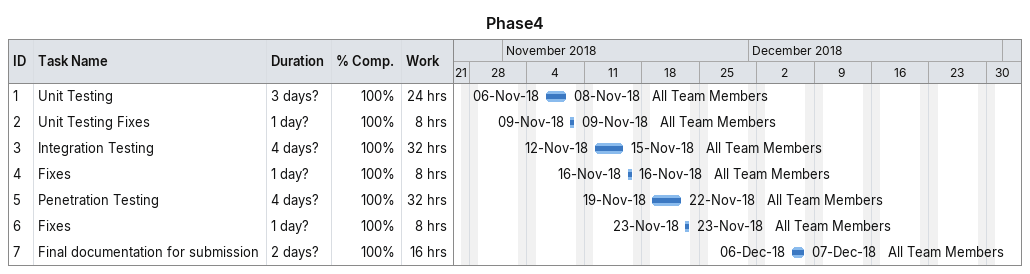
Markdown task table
Phase4

| ID | Task | Duration | Start | Finish | Resources | % complete | Work (h) |
|---|---|---|---|---|---|---|---|
| 1 | Unit Testing | 3d? | 2018-11-06 | 2018-11-08 | All Team Members | 100 | 24 |
| 2 | Unit Testing Fixes | 1d? | 2018-11-09 | 2018-11-09 | All Team Members | 100 | 8 |
| 3 | Integration Testing | 4d? | 2018-11-12 | 2018-11-15 | All Team Members | 100 | 32 |
| 4 | Fixes | 1d? | 2018-11-16 | 2018-11-16 | All Team Members | 100 | 8 |
| 5 | Penetration Testing | 4d? | 2018-11-19 | 2018-11-22 | All Team Members | 100 | 32 |
| 6 | Fixes | 1d? | 2018-11-23 | 2018-11-23 | All Team Members | 100 | 8 |
| 7 | Final documentation for submission | 2d? | 2018-12-06 | 2018-12-07 | All Team Members | 100 | 16 |
